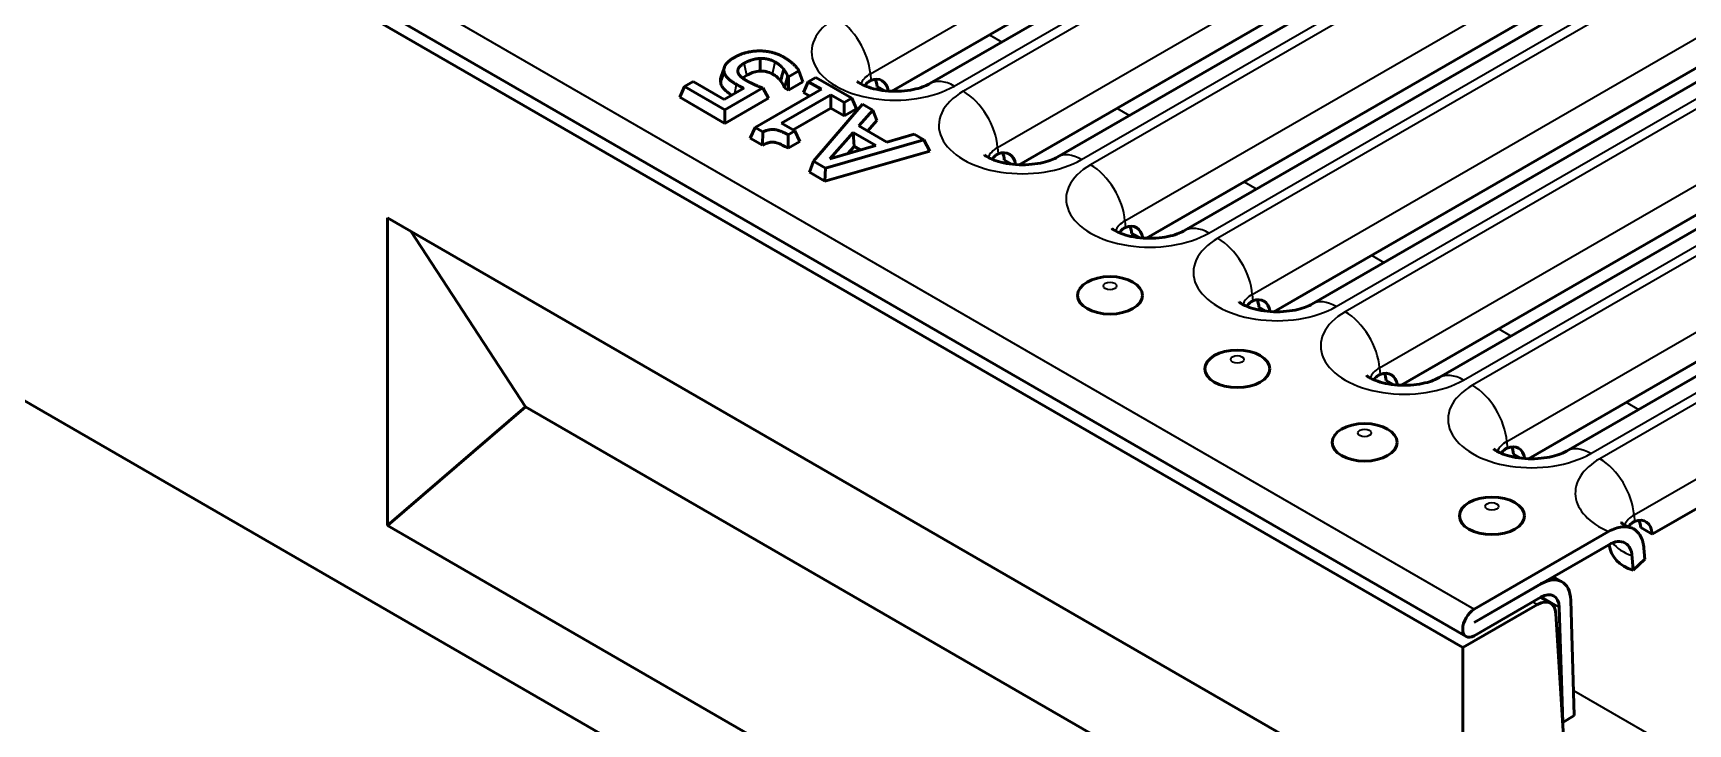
# Model space of a CAD drawing. Header units: millimetres. Extents: x 0 to 2181, y -65 to 1050.
# Drawn here: x 369.8 to 433.5, y 82.8 to 109.4 of the extents above; entities that cross this region are included whole.
import ezdxf

# ---------------------------------------------------------------- set-up
doc = ezdxf.new("R2010")
doc.units = ezdxf.units.MM
doc.header["$LTSCALE"] = 2.5
doc.layers.add('Sichtbar (ISO)', color=7, linetype='Continuous', lineweight=50)
doc.layers.add('Sichtbar schmal (ISO)', color=7, linetype='Continuous', lineweight=35)

msp = doc.modelspace()

# ---------------------------------------------------------------- linework, layer by layer
at = {"layer": 'Sichtbar (ISO)'}
for p, q in [((71.248, 289.865), (424.801, 85.741)), ((71.731, 290.09), (424.93, 86.17)), ((430.647, 122.641), (404.307, 107.434)), ((427.815, 121.56), (402.843, 107.143)), ((435.544, 119.814), (409.204, 104.606)), ((432.712, 118.733), (407.74, 104.316)), ((440.44, 116.987), (414.101, 101.779)), ((437.608, 115.906), (412.637, 101.488)), ((445.337, 114.159), (418.997, 98.952)), ((442.505, 113.079), (417.534, 98.661)), ((450.234, 111.332), (423.894, 96.125)), ((447.402, 110.252), (422.43, 95.834)), ((455.13, 108.505), (428.791, 93.298)), ((396.267, 107.676), (396.399, 108.07)), ((396.946, 107.806), (396.918, 107.892)), ((398.71, 107.271), (398.836, 107.716)), ((398.836, 107.716), (398.864, 107.7)), ((398.864, 107.7), (399.265, 107.931)), ((398.864, 107.182), (398.864, 107.7)), ((399.419, 107.502), (399.265, 107.931)), ((399.916, 107.672), (399.627, 107.505)), ((401.296, 106.875), (399.916, 107.672)), ((394.679, 106.912), (394.869, 107.32)), ((395.201, 107.512), (394.869, 107.32)), ((394.869, 107.32), (396.42, 106.424)), ((396.388, 106.826), (395.201, 107.512)), ((397.142, 107.262), (396.388, 106.826)), ((396.42, 106.424), (397.878, 107.266)), ((400.129, 107.215), (397.58, 105.744)), ((397.878, 107.266), (398.091, 106.871)), ((398.598, 105.911), (400.494, 107.005)), ((398.864, 107.182), (398.71, 107.271)), ((399.419, 107.502), (398.864, 107.182)), ((399.438, 107.097), (399.627, 107.505)), ((399.681, 106.957), (399.438, 107.097)), ((399.627, 107.505), (400.129, 107.215)), ((400.494, 107.005), (401.007, 106.709)), ((400.494, 106.487), (400.494, 107.005)), ((402.543, 107.165), (402.271, 107.322)), ((452.299, 107.424), (427.327, 93.007)), ((396.42, 105.906), (394.679, 106.912)), ((398.091, 106.871), (396.42, 105.906)), ((396.42, 105.906), (396.42, 106.424)), ((400.494, 106.487), (399.046, 105.652)), ((401.706, 106.638), (399.831, 104.455)), ((401.007, 106.191), (400.494, 106.487)), ((401.007, 106.709), (401.296, 106.875)), ((401.007, 106.191), (401.007, 106.709)), ((401.485, 106.467), (401.007, 106.191)), ((401.485, 106.467), (401.296, 106.875)), ((401.568, 105.805), (402.103, 106.409)), ((402.103, 106.409), (401.706, 106.638)), ((402.266, 106.016), (402.103, 106.409)), ((397.391, 105.336), (397.58, 105.744)), ((397.58, 105.744), (397.874, 105.574)), ((399.111, 105.614), (398.598, 105.911)), ((402.648, 105.181), (401.568, 105.805)), ((402.266, 106.016), (401.907, 105.609)), ((397.866, 105.061), (397.391, 105.336)), ((397.866, 105.061), (397.874, 105.574)), ((398.852, 105.465), (399.111, 105.614)), ((398.852, 104.947), (398.852, 105.465)), ((399.301, 105.206), (398.852, 104.947)), ((399.301, 105.206), (399.111, 105.614)), ((400.294, 104.188), (404.076, 105.27)), ((400.457, 104.538), (401.351, 105.56)), ((402.224, 105.056), (400.457, 104.538)), ((401.351, 105.56), (402.224, 105.056)), ((401.387, 105.021), (401.351, 105.56)), ((403.696, 105.49), (402.648, 105.181)), ((404.076, 105.27), (403.696, 105.49)), ((404.303, 104.84), (404.076, 105.27)), ((399.668, 104.031), (399.831, 104.455)), ((399.831, 104.455), (400.294, 104.188)), ((404.303, 104.84), (400.267, 103.685)), ((401.387, 105.021), (401.139, 104.738)), ((401.629, 104.882), (401.387, 105.021)), ((407.439, 104.338), (407.168, 104.495)), ((457.195, 104.597), (432.093, 90.104)), ((400.267, 103.685), (399.668, 104.031)), ((400.267, 103.685), (400.294, 104.188)), ((383.435, 102.275), (419.144, 81.659)), ((383.435, 90.436), (383.435, 102.275)), ((384.332, 101.758), (388.75, 95.002)), ((412.336, 101.511), (412.065, 101.668)), ((417.233, 98.684), (416.961, 98.841)), ((423.033, 64.308), (367.879, 96.152)), ((422.129, 95.857), (421.858, 96.014)), ((388.75, 95.002), (383.435, 90.436)), ((388.75, 95.002), (419.144, 77.454)), ((427.026, 93.03), (426.755, 93.187)), ((419.144, 69.82), (383.435, 90.436)), ((430.415, 90.207), (425.243, 87.221)), ((432.093, 90.104), (431.651, 90.359)), ((430.416, 89.698), (425.243, 86.711)), ((430.435, 89.699), (430.434, 89.708)), ((431.357, 88.723), (431.805, 89.141)), ((425.243, 86.71), (427.806, 88.19)), ((428.281, 88.466), (428.618, 88.271)), ((424.801, 85.741), (427.677, 87.402)), ((427.806, 87.681), (425.243, 86.201)), ((427.793, 87.673), (428.177, 87.451)), ((428.65, 82.86), (428.513, 87.301)), ((428.954, 87.573), (429.091, 83.132)), ((428.383, 87.05), (428.782, 80.691)), ((424.801, 65.329), (424.801, 85.741)), ((428.65, 82.86), (428.646, 82.857)), ((429.091, 83.132), (428.65, 82.86))]:
    msp.add_line(p, q, dxfattribs=at)
for centre, major_axis, ratio, start_param, end_param in [((402.006, 106.659), (-0.427, -0.906), 0.625236, 2.404136, 3.749718), ((401.564, 106.914), (0.427, 0.906), 0.625236, 5.445842, 5.813139), ((406.902, 103.832), (-0.427, -0.906), 0.625236, 2.404136, 3.749718), ((406.461, 104.087), (0.427, 0.906), 0.625236, 5.445842, 5.813139), ((411.799, 101.005), (-0.427, -0.906), 0.625236, 2.404136, 3.749718), ((411.358, 101.26), (0.427, 0.906), 0.625236, 5.445842, 5.813139), ((416.696, 98.178), (-0.427, -0.906), 0.625236, 2.404136, 3.749718), ((416.254, 98.433), (0.427, 0.906), 0.625236, 5.445842, 5.813139), ((421.593, 95.35), (-0.427, -0.906), 0.625236, 2.404136, 3.749718), ((421.151, 95.605), (0.427, 0.906), 0.625236, 5.445842, 5.813139), ((426.489, 92.523), (-0.427, -0.906), 0.625236, 2.404136, 3.749718), ((426.048, 92.778), (0.427, 0.906), 0.625236, 5.445842, 5.813139), ((431.386, 89.696), (-0.427, -0.906), 0.625236, 2.30425, 3.749718), ((430.944, 89.951), (0.427, 0.906), 0.625236, 5.445842, 5.813139), ((432.387, 90.162), (-1.891, -0.718), 0.706777, 6.100278, 7.038145), ((427.806, 86.864), (0.812, 1.407), 0.57735, 5.532694, 7.068583), ((427.806, 86.864), (0.5, 0.866), 0.57735, 5.532694, 7.068583), ((425.243, 86.711), (-0.312, -0.541), 0.57735, 3.926991, 7.068583), ((427.677, 86.585), (0.5, 0.866), 0.57735, 5.5676, 7.068583)]:
    msp.add_ellipse(centre, major_axis=major_axis, ratio=ratio, start_param=start_param, end_param=end_param, dxfattribs=at)
for centre in [(411.233, 99.29), (416.13, 96.463), (421.027, 93.636), (425.924, 90.809)]:
    msp.add_ellipse(centre, major_axis=(1.25, 0), ratio=0.57735, dxfattribs=at)
for points, degree in [([(396.783, 108.443), (396.526, 108.295), (396.356, 108.023), (396.391, 107.881)], 2), ([(397.713, 108.692), (397.466, 108.687), (396.987, 108.561), (396.783, 108.443)], 2), ([(396.918, 107.892), (396.904, 107.974), (397.014, 108.132), (397.165, 108.22)], 2), ([(397.165, 108.22), (397.317, 108.307), (397.615, 108.394), (397.771, 108.402)], 2), ([(398.685, 108.451), (398.465, 108.578), (397.961, 108.698), (397.713, 108.692)], 2), ([(397.771, 108.402), (397.938, 108.409), (398.236, 108.332), (398.35, 108.266)], 2), ([(398.35, 108.266), (398.467, 108.199), (398.609, 108.066), (398.683, 107.979)], 2), ([(399.265, 107.931), (399.192, 108.056), (398.887, 108.335), (398.685, 108.451)], 2), ([(396.258, 107.462), (396.241, 107.534), (396.243, 107.606), (396.267, 107.676)], 3), ([(396.391, 107.881), (396.423, 107.741), (396.652, 107.526), (396.87, 107.401)], 2), ([(397.25, 107.549), (397.106, 107.632), (396.927, 107.804), (396.918, 107.892)], 2), ([(397.26, 107.757), (397.21, 107.728), (397.147, 107.687), (397.106, 107.643)], 3), ([(398.683, 107.979), (398.745, 107.901), (398.825, 107.759), (398.836, 107.716)], 2), ([(396.87, 107.401), (396.925, 107.369), (397.065, 107.296), (397.142, 107.262)], 2), ([(397.878, 107.266), (397.764, 107.308), (397.406, 107.459), (397.25, 107.549)], 2), ([(397.874, 105.574), (398.121, 105.696), (398.561, 105.633), (398.852, 105.465)], 2)]:
    msp.add_open_spline(points, degree=degree, dxfattribs=at)
for points, knots in [([(397.771, 108.402), (397.773, 108.282), (397.776, 108.159), (397.779, 107.998), (397.78, 107.958), (397.781, 107.917)], [-0.1544854, -0.1544854, -0.1544854, -0.1544854, -0.0770936, -0.0770936, -0.0513354, -0.0513354, -0.0513354, -0.0513354]), ([(397.781, 107.917), (397.693, 107.912), (397.61, 107.898), (397.48, 107.86), (397.385, 107.829), (397.26, 107.757)], [0.00026389, 0.00026389, 0.00026389, 0.00026389, 0.05310685, 0.05310685, 0.08815712, 0.08815712, 0.08815712, 0.08815712]), ([(398.256, 107.803), (398.163, 107.857), (398.073, 107.881), (397.993, 107.902), (397.953, 107.909), (397.867, 107.918), (397.824, 107.919), (397.781, 107.917)], [0, 0, 0, 0, 0.0789364, 0.0789364, 0.1542126, 0.1542126, 0.2305379, 0.2305379, 0.2305379, 0.2305379]), ([(398.562, 107.538), (398.52, 107.587), (398.475, 107.636), (398.378, 107.727), (398.318, 107.767), (398.256, 107.803)], [0.0002993, 0.0002993, 0.0002993, 0.0002993, 0.0577395, 0.0577395, 0.1106585, 0.1106585, 0.1106585, 0.1106585]), ([(398.683, 107.979), (398.652, 107.869), (398.622, 107.758), (398.582, 107.611), (398.572, 107.575), (398.562, 107.538)], [0, 0, 0, 0, 0.0776272, 0.0776272, 0.1035049, 0.1035049, 0.1035049, 0.1035049]), ([(396.68, 106.995), (396.531, 107.088), (396.459, 107.151), (396.379, 107.226), (396.344, 107.27), (396.288, 107.363), (396.269, 107.412), (396.258, 107.462)], [0.0295081, 0.0295081, 0.0295081, 0.0295081, 0.1830024, 0.1830024, 0.3711182, 0.3711182, 0.5661277, 0.5661277, 0.5661277, 0.5661277]), ([(398.71, 107.271), (398.7, 107.309), (398.695, 107.323), (398.669, 107.378), (398.637, 107.443), (398.562, 107.538)], [0.0236613, 0.0236613, 0.0236613, 0.0236613, 0.0883071, 0.0883071, 0.2008964, 0.2008964, 0.2008964, 0.2008964]), ([(404.307, 107.434), (404.252, 107.402), (404.18, 107.366), (403.998, 107.295), (403.886, 107.259), (403.629, 107.198), (403.482, 107.173), (403.168, 107.142), (403.001, 107.137), (402.669, 107.149), (402.505, 107.166), (402.205, 107.22), (402.069, 107.255), (401.842, 107.33), (401.749, 107.371), (401.613, 107.442), (401.566, 107.474), (401.517, 107.511), (401.507, 107.522), (401.507, 107.522)], [0, 0, 0, 0, 0.189046, 0.189046, 0.393778, 0.393778, 0.61517, 0.61517, 0.847919, 0.847919, 1.083014, 1.083014, 1.310252, 1.310252, 1.521235, 1.521235, 1.713942, 1.713942, 1.861435, 1.861435, 1.861435, 1.861435]), ([(401.801, 107.35), (401.817, 107.375), (401.834, 107.399), (401.887, 107.462), (401.926, 107.496), (401.978, 107.528), (401.988, 107.534), (402.004, 107.542), (402.009, 107.545), (402.018, 107.549), (402.021, 107.55), (402.027, 107.553), (402.03, 107.554), (402.033, 107.556)], [0.0078644, 0.0078644, 0.0078644, 0.0078644, 0.02938975, 0.02938975, 0.06890596, 0.06890596, 0.07769372, 0.07769372, 0.08251673, 0.08251673, 0.08509365, 0.08509365, 0.08756849, 0.08756849, 0.08756849, 0.08756849]), ([(398.852, 104.947), (398.669, 105.053), (398.562, 105.108), (398.376, 105.171), (398.325, 105.18), (398.263, 105.187), (398.23, 105.186), (398.153, 105.177), (398.11, 105.167), (398.031, 105.14), (397.996, 105.125), (397.866, 105.061)], [0.0453481, 0.0453481, 0.0453481, 0.0453481, 0.2375635, 0.2375635, 0.3631974, 0.3631974, 0.5039722, 0.5039722, 0.695656, 0.695656, 0.894274, 0.894274, 0.894274, 0.894274]), ([(409.204, 104.606), (409.149, 104.575), (409.076, 104.539), (408.894, 104.468), (408.783, 104.432), (408.526, 104.371), (408.379, 104.346), (408.065, 104.315), (407.898, 104.31), (407.566, 104.322), (407.402, 104.339), (407.102, 104.392), (406.965, 104.427), (406.739, 104.503), (406.646, 104.543), (406.509, 104.615), (406.462, 104.646), (406.413, 104.684), (406.404, 104.694), (406.404, 104.694)], [0, 0, 0, 0, 0.189046, 0.189046, 0.393778, 0.393778, 0.61517, 0.61517, 0.847919, 0.847919, 1.083014, 1.083014, 1.310252, 1.310252, 1.521235, 1.521235, 1.713942, 1.713942, 1.861435, 1.861435, 1.861435, 1.861435]), ([(406.698, 104.523), (406.713, 104.548), (406.731, 104.572), (406.783, 104.634), (406.822, 104.669), (406.875, 104.701), (406.885, 104.707), (406.9, 104.715), (406.906, 104.718), (406.915, 104.722), (406.918, 104.723), (406.924, 104.726), (406.926, 104.727), (406.929, 104.728)], [0.0078644, 0.0078644, 0.0078644, 0.0078644, 0.02938975, 0.02938975, 0.06890596, 0.06890596, 0.07769372, 0.07769372, 0.08251673, 0.08251673, 0.08509365, 0.08509365, 0.08756849, 0.08756849, 0.08756849, 0.08756849]), ([(414.101, 101.779), (414.046, 101.748), (413.973, 101.712), (413.791, 101.641), (413.679, 101.605), (413.423, 101.544), (413.276, 101.519), (412.962, 101.488), (412.794, 101.483), (412.463, 101.495), (412.298, 101.512), (411.998, 101.565), (411.862, 101.6), (411.635, 101.676), (411.543, 101.716), (411.406, 101.788), (411.359, 101.819), (411.31, 101.857), (411.3, 101.867), (411.3, 101.867)], [0, 0, 0, 0, 0.189046, 0.189046, 0.393778, 0.393778, 0.61517, 0.61517, 0.847919, 0.847919, 1.083014, 1.083014, 1.310252, 1.310252, 1.521235, 1.521235, 1.713942, 1.713942, 1.861435, 1.861435, 1.861435, 1.861435]), ([(411.595, 101.696), (411.61, 101.721), (411.627, 101.745), (411.68, 101.807), (411.719, 101.841), (411.772, 101.874), (411.782, 101.88), (411.797, 101.888), (411.803, 101.891), (411.811, 101.895), (411.814, 101.896), (411.82, 101.899), (411.823, 101.9), (411.826, 101.901)], [0.0078644, 0.0078644, 0.0078644, 0.0078644, 0.02938975, 0.02938975, 0.06890596, 0.06890596, 0.07769372, 0.07769372, 0.08251673, 0.08251673, 0.08509365, 0.08509365, 0.08756849, 0.08756849, 0.08756849, 0.08756849]), ([(418.997, 98.952), (418.942, 98.921), (418.87, 98.885), (418.688, 98.814), (418.576, 98.778), (418.319, 98.717), (418.172, 98.692), (417.858, 98.661), (417.691, 98.656), (417.359, 98.668), (417.195, 98.685), (416.895, 98.738), (416.759, 98.773), (416.532, 98.849), (416.439, 98.889), (416.303, 98.961), (416.256, 98.992), (416.207, 99.03), (416.197, 99.04), (416.197, 99.04)], [0, 0, 0, 0, 0.189046, 0.189046, 0.393778, 0.393778, 0.61517, 0.61517, 0.847919, 0.847919, 1.083014, 1.083014, 1.310252, 1.310252, 1.521235, 1.521235, 1.713942, 1.713942, 1.861435, 1.861435, 1.861435, 1.861435]), ([(416.491, 98.869), (416.507, 98.894), (416.524, 98.918), (416.577, 98.98), (416.616, 99.014), (416.669, 99.047), (416.678, 99.053), (416.694, 99.061), (416.699, 99.064), (416.708, 99.068), (416.711, 99.069), (416.717, 99.072), (416.72, 99.073), (416.723, 99.074)], [0.0078644, 0.0078644, 0.0078644, 0.0078644, 0.02938975, 0.02938975, 0.06890596, 0.06890596, 0.07769372, 0.07769372, 0.08251673, 0.08251673, 0.08509365, 0.08509365, 0.08756849, 0.08756849, 0.08756849, 0.08756849]), ([(423.894, 96.125), (423.839, 96.093), (423.766, 96.058), (423.585, 95.986), (423.473, 95.951), (423.216, 95.89), (423.069, 95.865), (422.755, 95.834), (422.588, 95.829), (422.256, 95.84), (422.092, 95.858), (421.792, 95.911), (421.655, 95.946), (421.429, 96.022), (421.336, 96.062), (421.2, 96.133), (421.152, 96.165), (421.104, 96.203), (421.094, 96.213), (421.094, 96.213)], [0, 0, 0, 0, 0.189046, 0.189046, 0.393778, 0.393778, 0.61517, 0.61517, 0.847919, 0.847919, 1.083014, 1.083014, 1.310252, 1.310252, 1.521235, 1.521235, 1.713942, 1.713942, 1.861435, 1.861435, 1.861435, 1.861435]), ([(421.388, 96.042), (421.404, 96.067), (421.421, 96.091), (421.473, 96.153), (421.512, 96.187), (421.565, 96.22), (421.575, 96.226), (421.591, 96.234), (421.596, 96.236), (421.605, 96.241), (421.608, 96.242), (421.614, 96.245), (421.617, 96.246), (421.62, 96.247)], [0.0078644, 0.0078644, 0.0078644, 0.0078644, 0.02938975, 0.02938975, 0.06890596, 0.06890596, 0.07769372, 0.07769372, 0.08251673, 0.08251673, 0.08509365, 0.08509365, 0.08756849, 0.08756849, 0.08756849, 0.08756849]), ([(428.791, 93.298), (428.736, 93.266), (428.663, 93.231), (428.481, 93.159), (428.369, 93.124), (428.113, 93.063), (427.966, 93.038), (427.652, 93.007), (427.484, 93.001), (427.153, 93.013), (426.988, 93.031), (426.689, 93.084), (426.552, 93.119), (426.326, 93.195), (426.233, 93.235), (426.096, 93.306), (426.049, 93.338), (426, 93.376), (425.99, 93.386), (425.99, 93.386)], [0, 0, 0, 0, 0.189046, 0.189046, 0.393778, 0.393778, 0.61517, 0.61517, 0.847919, 0.847919, 1.083014, 1.083014, 1.310252, 1.310252, 1.521235, 1.521235, 1.713942, 1.713942, 1.861435, 1.861435, 1.861435, 1.861435]), ([(426.285, 93.215), (426.3, 93.24), (426.317, 93.264), (426.37, 93.326), (426.409, 93.36), (426.462, 93.393), (426.472, 93.399), (426.487, 93.407), (426.493, 93.409), (426.501, 93.413), (426.504, 93.415), (426.51, 93.417), (426.513, 93.419), (426.516, 93.42)], [0.0078644, 0.0078644, 0.0078644, 0.0078644, 0.02938975, 0.02938975, 0.06890596, 0.06890596, 0.07769372, 0.07769372, 0.08251673, 0.08251673, 0.08509365, 0.08509365, 0.08756849, 0.08756849, 0.08756849, 0.08756849]), ([(430.415, 90.207), (430.498, 90.255), (430.589, 90.298), (430.767, 90.36), (430.854, 90.379), (431.008, 90.396), (431.09, 90.394), (431.242, 90.366), (431.313, 90.34), (431.432, 90.274), (431.491, 90.228), (431.593, 90.115), (431.637, 90.048), (431.701, 89.911), (431.729, 89.829), (431.756, 89.692), (431.763, 89.642), (431.767, 89.591)], [0.557042, 0.557042, 0.557042, 0.557042, 0.6275892, 0.6275892, 0.6981365, 0.6981365, 0.7691112, 0.7691112, 0.840086, 0.840086, 0.9105015, 0.9105015, 0.9809171, 0.9809171, 1.0494776, 1.0494776, 1.0864379, 1.0864379, 1.0864379, 1.0864379]), ([(431.278, 90.35), (431.185, 90.384), (431.106, 90.42), (430.982, 90.486), (430.939, 90.516), (430.896, 90.55), (430.887, 90.559), (430.887, 90.559)], [1.3457322, 1.3457322, 1.3457322, 1.3457322, 1.535444, 1.535444, 1.7251558, 1.7251558, 1.8614346, 1.8614346, 1.8614346, 1.8614346]), ([(431.182, 90.387), (431.197, 90.413), (431.214, 90.436), (431.267, 90.499), (431.306, 90.533), (431.359, 90.566), (431.369, 90.571), (431.384, 90.579), (431.39, 90.582), (431.398, 90.586), (431.401, 90.588), (431.407, 90.59), (431.41, 90.592), (431.413, 90.593)], [0.0078644, 0.0078644, 0.0078644, 0.0078644, 0.02938975, 0.02938975, 0.06890596, 0.06890596, 0.07769372, 0.07769372, 0.08251673, 0.08251673, 0.08509365, 0.08509365, 0.08756849, 0.08756849, 0.08756849, 0.08756849]), ([(431.311, 89.283), (431.302, 89.38), (431.279, 89.475), (431.204, 89.637), (431.13, 89.72), (430.973, 89.808), (430.862, 89.829), (430.658, 89.808), (430.527, 89.762), (430.416, 89.698)], [0.7657533, 0.7657533, 0.7657533, 0.7657533, 0.8366222, 0.8366222, 0.9297936, 0.9297936, 1.0237449, 1.0237449, 1.1177165, 1.1177165, 1.1177165, 1.1177165])]:
    msp.add_open_spline(points, degree=3, knots=knots, dxfattribs=at)
for points, weights in [([(431.311, 89.283), (431.335, 88.998), (431.357, 88.723)], [1.00065973167, 1.0004792899, 1.00002101274]), ([(431.805, 89.141), (431.787, 89.361), (431.767, 89.591)], [1.00006524107, 1.00082561034, 1.00117358045])]:
    msp.add_rational_spline(points, weights, degree=2, dxfattribs=at)
at = {"layer": 'Sichtbar schmal (ISO)'}
for p, q in [((72.043, 291.141), (425.243, 87.221)), ((402.014, 107.808), (428.354, 123.016)), ((405.244, 107.341), (431.584, 122.548)), ((431.93, 122.348), (405.591, 107.141)), ((406.911, 104.981), (433.251, 120.189)), ((410.141, 104.514), (436.481, 119.721)), ((436.827, 119.521), (410.487, 104.314)), ((411.808, 102.154), (438.147, 117.361)), ((415.038, 101.686), (441.377, 116.894)), ((441.724, 116.694), (415.384, 101.486)), ((416.704, 99.327), (443.044, 114.534)), ((419.934, 98.859), (446.274, 114.067)), ((446.62, 113.867), (420.281, 98.659)), ((421.601, 96.5), (447.941, 111.707)), ((424.831, 96.032), (451.171, 111.239)), ((451.517, 111.039), (425.177, 95.832)), ((406.602, 109.313), (407.082, 109.035)), ((426.498, 93.673), (452.838, 108.88)), ((397.26, 107.757), (397.165, 108.22)), ((398.256, 107.803), (398.35, 108.266)), ((429.728, 93.205), (456.068, 108.412)), ((402.014, 107.808), (402.033, 107.556)), ((456.414, 108.212), (430.074, 93.005)), ((396.801, 107.065), (396.87, 107.401)), ((411.499, 106.485), (411.978, 106.208)), ((431.395, 90.846), (457.734, 106.053)), ((406.911, 104.981), (406.929, 104.728)), ((416.395, 103.658), (416.875, 103.381)), ((411.808, 102.154), (411.826, 101.901)), ((421.292, 100.831), (421.772, 100.554)), ((416.704, 99.327), (416.723, 99.074)), ((426.189, 98.004), (426.669, 97.727)), ((421.601, 96.5), (421.62, 96.247)), ((431.085, 95.177), (431.565, 94.9)), ((426.498, 93.673), (426.516, 93.42)), ((431.395, 90.846), (431.413, 90.593)), ((427.805, 88.191), (427.806, 88.19)), ((427.5, 87.504), (427.677, 87.402)), ((427.831, 87.694), (428.513, 87.301)), ((425.243, 86.711), (425.243, 86.71)), ((429.061, 84.098), (439.827, 77.883))]:
    msp.add_line(p, q, dxfattribs=at)
for centre, major_axis, start_param, end_param in [((402.969, 108.654), (-3.218, 0), 5.497787, 8.63938), ((400.694, 108.437), (-0.937, 1.623), 4.014257, 5.497787), ((402.969, 107.257), (-1.35, 0), 5.497787, 6.068825), ((405.244, 105.81), (-0.937, 1.623), 5.497787, 6.283185), ((407.866, 105.827), (-3.218, 0), 5.497787, 8.63938), ((405.591, 105.61), (-0.937, 1.623), 4.014257, 5.497787), ((407.866, 104.43), (-1.35, 0), 5.497787, 6.068825), ((410.141, 102.983), (-0.937, 1.623), 5.497787, 6.283185), ((412.763, 103), (-3.218, 0), 5.497787, 8.63938), ((410.487, 102.783), (-0.937, 1.623), 4.014257, 5.497787), ((412.763, 101.603), (-1.35, 0), 5.497787, 6.068825), ((415.038, 100.156), (-0.937, 1.623), 5.497787, 6.283185), ((417.659, 100.173), (-3.218, 0), 5.497787, 8.63938), ((415.384, 99.956), (-0.937, 1.623), 4.014257, 5.497787), ((417.659, 98.776), (-1.35, 0), 5.497787, 6.068825), ((419.934, 97.329), (-0.937, 1.623), 5.497787, 6.283185), ((422.556, 97.346), (-3.218, 0), 5.497787, 8.63938), ((420.281, 97.129), (-0.937, 1.623), 4.014257, 5.497787), ((422.556, 95.949), (-1.35, 0), 5.497787, 6.068825), ((424.831, 94.502), (-0.937, 1.623), 5.497787, 6.283185), ((427.453, 94.519), (-3.218, 0), 5.497787, 8.63938), ((425.177, 94.302), (-0.937, 1.623), 4.014257, 5.497787), ((427.453, 93.122), (-1.35, 0), 5.497787, 6.068825), ((429.728, 91.675), (-0.937, 1.623), 5.497787, 6.283185), ((432.349, 91.692), (-3.218, 0), 5.497787, 7.208899), ((430.074, 91.475), (0.937, -1.623), 0.872665, 2.356194), ((432.349, 90.294), (-1.35, 0), 5.497787, 6.068825), ((432.349, 90.25), (1.97, 0), 3.577854, 4.157454)]:
    msp.add_ellipse(centre, major_axis=major_axis, ratio=0.57735, start_param=start_param, end_param=end_param, dxfattribs=at)
for centre in [(411.233, 99.654), (416.13, 96.827), (421.027, 94), (425.924, 91.172)]:
    msp.add_ellipse(centre, major_axis=(-0.255, 0), ratio=0.57735, dxfattribs=at)
msp.add_open_spline([(396.391, 107.881), (396.358, 107.777), (396.324, 107.671), (396.291, 107.565), (396.29, 107.564), (396.279, 107.529), (396.268, 107.496), (396.258, 107.462)], degree=3, knots=[0, 0, 0, 0, 0.0775199, 0.0775199, 0.0787895, 0.0787895, 0.1044527, 0.1044527, 0.1044527, 0.1044527], dxfattribs=at)

doc.saveas('drawing.dxf')
